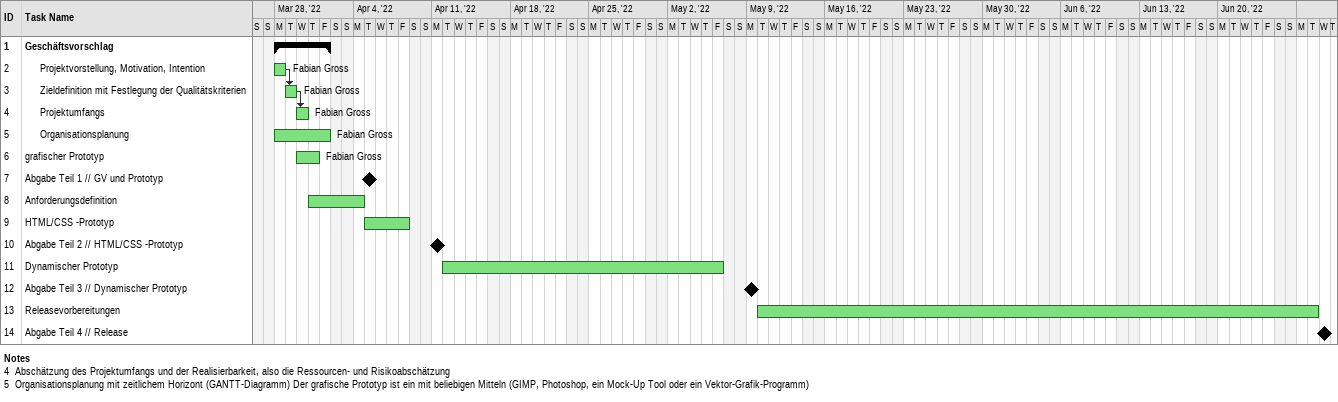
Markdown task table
| ID | Level | Task | Start | Finish | Predecessors | Resources |
|---|---|---|---|---|---|---|
| 1 | 1 | **Geschäftsvorschlag** | 2022-03-28 | 2022-04-01 |  |  |
| 2 | 2 | Projektvorstellung, Motivation, Intention | 2022-03-28 | 2022-03-28 |  | Fabian Gross |
| 3 | 2 | Zieldefinition mit Festlegung der Qualitätskriterien | 2022-03-29 | 2022-03-29 | 2 | Fabian Gross |
| 4 | 2 | Projektumfangs | 2022-03-30 | 2022-03-30 | 3 | Fabian Gross |
| 5 | 2 | Organisationsplanung | 2022-03-28 | 2022-04-01 |  | Fabian Gross |
| 6 | 1 | grafischer Prototyp | 2022-03-30 | 2022-03-31 |  | Fabian Gross |
| 7 | 1 | Abgabe Teil 1 // GV und Prototyp (milestone) | 2022-04-05 | 2022-04-05 |  |  |
| 8 | 1 | Anforderungsdefinition | 2022-03-31 | 2022-04-04 |  |  |
| 9 | 1 | HTML/CSS -Prototyp | 2022-04-05 | 2022-04-08 |  |  |
| 10 | 1 | Abgabe Teil 2 // HTML/CSS -Prototyp (milestone) | 2022-04-11 | 2022-04-11 |  |  |
| 11 | 1 | Dynamischer Prototyp | 2022-04-12 | 2022-05-06 |  |  |
| 12 | 1 | Abgabe Teil 3 // Dynamischer Prototyp (milestone) | 2022-05-09 | 2022-05-09 |  |  |
| 13 | 1 | Releasevorbereitungen | 2022-05-10 | 2022-06-28 |  |  |
| 14 | 1 | Abgabe Teil 4 // Release (milestone) | 2022-06-29 | 2022-06-29 |  |  |

Notes
- 4: Abschätzung des Projektumfangs und der Realisierbarkeit, also die Ressourcen- und Risikoabschätzung
- 5: Organisationsplanung mit zeitlichem Horizont (GANTT-Diagramm) Der grafische Prototyp ist ein mit beliebigen Mitteln (GIMP, Photoshop, ein Mock-Up Tool oder ein Vektor-Grafik-Programm)
